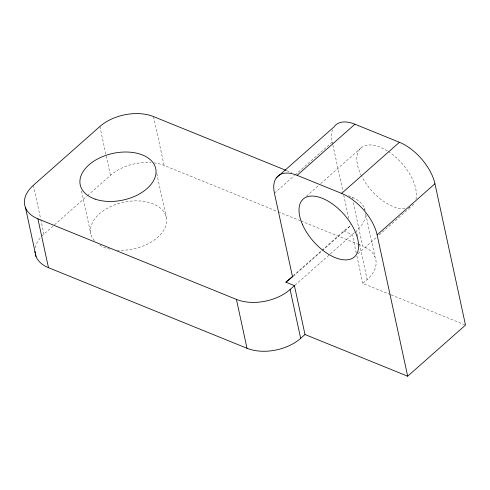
<?xml version="1.0" encoding="UTF-8"?>
<svg xmlns="http://www.w3.org/2000/svg" width="490" height="490" viewBox="0 0 490 490"><rect width="100%" height="100%" fill="white"/><g stroke="black" fill="none" stroke-linecap="round" stroke-linejoin="round"><path stroke-width="0.37" stroke-dasharray="2.45 1.84" d="M41.724 236.29A38.618 23.881 -12.2 0 1 43.953 234.147L86.938 196.135M87.514 195.632L110.44 175.359A38.618 23.881 -12.2 0 1 151.122 162.582M274.437 193.183L294.478 175.469M295.047 174.967L332.257 142.063A38.618 20.384 48.5 0 1 332.514 129.887M306.409 196.245L318.433 185.612M320.723 183.591L361.369 147.655M293.32 275.613L321.366 250.813M321.942 250.304L343.698 231.072L350.368 225.823L350.044 224.328M293.118 276.434L321.746 251.125M322.316 250.623L350.368 225.823M295.005 285.162L354.423 232.628M358.055 253.655L376.951 236.952M379.236 234.931L411.294 206.584M390.432 294.613L362.814 283.404L367.151 279.57A38.618 23.881 -12.2 0 0 362.631 246.035L353.027 201.617M286.84 170.698L291.801 172.713M348.525 195.737L352.065 197.176A38.618 23.881 -12.2 0 1 365.166 210.406M343.698 231.072L352.255 234.545L356.255 253.054M153.915 162.858A38.618 23.881 -12.2 0 1 164.107 165.442L277.548 211.496M278.259 211.784L300.235 220.702M300.946 220.99L357.669 244.02M358.374 244.308L362.631 246.035M391.143 294.9L465.5 325.084M364.474 208.268L364.793 209.745M365.754 214.191L375.04 257.121M352.065 197.176L352.39 198.658M357.872 236.633L356.591 230.71A38.618 23.881 -12.2 0 0 365.571 213.401M359.47 244.038L367.151 279.57M332.257 142.063L332.741 144.311M332.906 145.058L342.927 191.425M343.735 195.161L348.751 218.344M356.892 256.013L362.814 283.404M153.542 116.589L164.107 165.442M156.788 173.515L166.232 217.193M99.88 126.5L110.44 175.359M81.561 191.063L90.846 234M33.387 185.287L40.59 218.601M40.75 219.342L43.953 234.147M94.368 240.768A38.618 23.881 -12.2 0 1 120.791 202.897A38.618 23.881 -12.2 0 1 166.576 221.756A38.618 23.881 -12.2 0 1 117.288 250.206M109.907 249.159A38.618 23.881 -12.2 0 1 98.619 244.504M413.713 204.146A38.618 20.384 48.5 0 1 408.954 207.791M404.942 208.722A38.618 20.384 48.5 0 1 361.834 176.627M361.504 175.977A38.618 20.384 48.5 0 1 360.75 148.194A38.618 20.384 48.5 0 1 387.688 151.104M388.282 151.484A38.618 20.384 48.5 0 1 415.924 199.258M35.28 247.781A38.618 23.881 -12.2 0 1 41.209 236.842"/><path stroke-width="0.73" d="M276.225 178.005L334.045 126.886A38.618 20.384 48.5 0 1 354.938 124.215L399.436 142.278A38.618 20.384 48.5 0 1 434.942 183.75L465.5 325.084L407.68 376.204L305 334.523L294.435 285.664L285.878 282.191L292.744 276.115M285.878 282.191L292.548 276.942L274.437 193.183A38.618 20.384 48.5 0 1 297.118 175.334L354.938 124.215M297.118 175.334L341.616 193.397L399.436 142.278M286.129 170.41L153.542 116.589A38.618 23.881 -12.2 0 0 99.88 126.5L33.387 185.287A38.618 23.881 -12.2 0 0 37.908 218.822L236.431 299.415A38.618 23.881 -12.2 0 0 290.098 289.498L294.435 285.664M407.68 376.204L377.122 234.869L434.942 183.75M35.372 254.451A38.618 23.881 -12.2 0 0 48.473 267.681L246.997 348.274A38.618 23.881 -12.2 0 0 300.664 338.357L305 334.523M290.098 289.498L300.664 338.357M236.431 299.415L246.997 348.274M37.908 218.822L48.473 267.681M25.498 207.736L36.064 256.589M341.616 193.397A38.618 20.384 48.5 0 1 377.122 234.869M35.096 252.969A38.618 23.881 -12.2 0 1 34.968 251.456M95.17 199.124A38.618 23.881 -12.2 0 0 155.789 174.636A38.618 23.881 -12.2 0 0 102.961 156.451A38.618 23.881 -12.2 0 0 95.17 199.124M302.483 224.543A38.618 20.384 48.5 0 0 354.05 257.201A38.618 20.384 48.5 0 0 329.868 202.223A38.618 20.384 48.5 0 0 302.483 224.543"/></g></svg>
